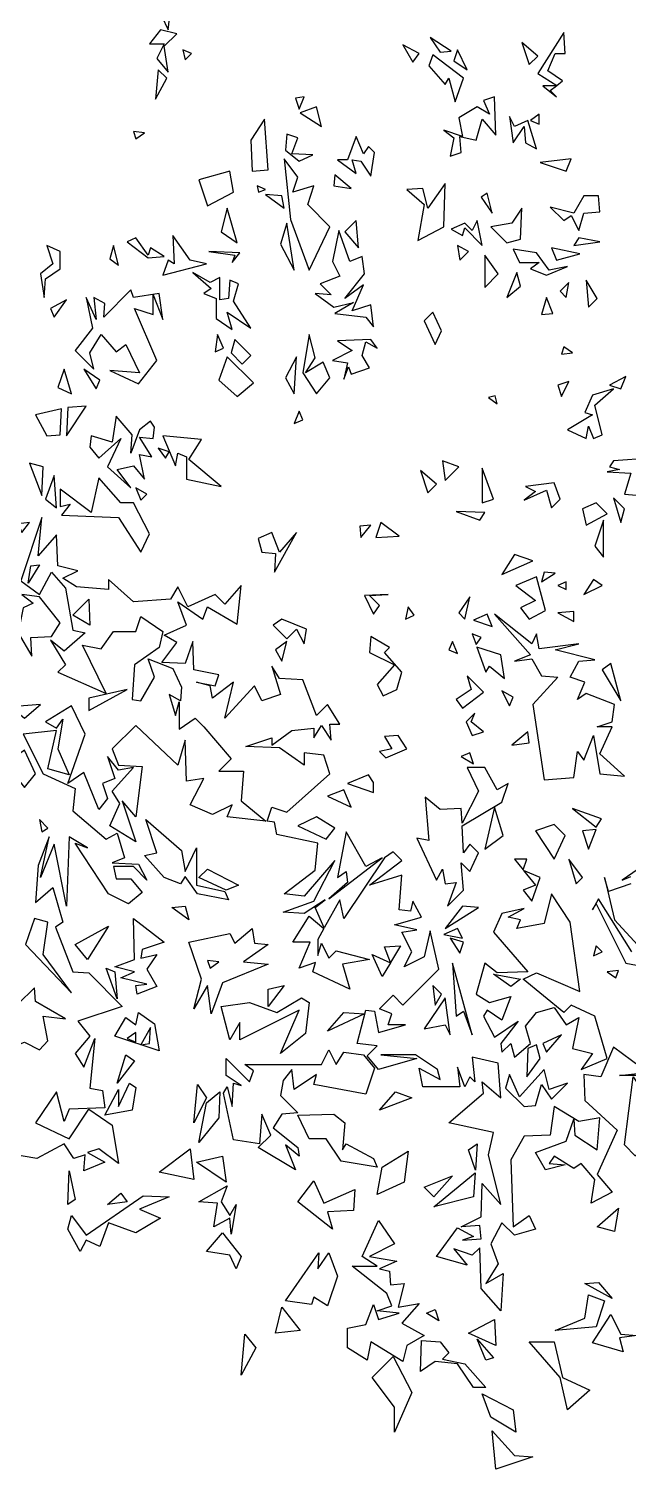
# Model space of a CAD drawing. Header units: millimetres. Extents: x -1920 to 1916, y -1858 to 1858.
# Drawn here: x 137 to 591, y -1858 to -766 of the extents above; entities that cross this region are included whole.
import ezdxf

# ---------------------------------------------------------------- set-up
doc = ezdxf.new("R2010")
doc.units = ezdxf.units.MM
doc.layers.add('ALMOND-DRAW-PROFILE', color=7, linetype='Continuous', lineweight=25)

msp = doc.modelspace()

# ---------------------------------------------------------------- linework, layer by layer
at = {"layer": 'ALMOND-DRAW-PROFILE'}
for points in [[(242.2, -766.7), (244.1, -751.7), (237.5, -756.4)], [(242.2, -798.7), (239.4, -778.9), (248.8, -769.6), (236.5, -766.7), (228.1, -777.1), (239.4, -777.1), (233.7, -788.3)], [(448.7, -783.6), (457.1, -782.7), (441.2, -772.4)], [(537.3, -808.7), (541.6, -805.2), (530.4, -797.7), (536, -784.6), (543.5, -784.6), (542.6, -768.6), (522.8, -799.6)], [(255.3, -789.3), (260, -784.6), (253.4, -781.8)], [(428, -791.1), (432.7, -784.6), (420.5, -778)], [(460, -821.2), (466.5, -803.3), (443.1, -785.5), (440.2, -794), (452.4, -808), (455.3, -803.3)], [(469.3, -796.8), (461.8, -781.8), (459, -790.2)], [(516.3, -793), (522.8, -786.5), (510.6, -776.1)], [(232.8, -819.3), (241.2, -803.3), (234.7, -796.8)], [(341.7, -826.8), (345.4, -817.4), (338.9, -818.4)], [(456.2, -862.5), (464.7, -859.7), (463.7, -847.5), (475.9, -850.3), (480.6, -834.3), (490.9, -846.5), (490, -817.4), (481.5, -820.2), (486.2, -830.6), (476.9, -824.9), (462.8, -833.4), (465.6, -847.5), (451.5, -842.8), (459, -848.4)], [(536.9, -809), (526.6, -809), (536.9, -817.4), (532.2, -812.7)], [(358.6, -840), (354.8, -824.9), (342.6, -829.6)], [(306, -873.8), (318.2, -872.8), (315.4, -834.3), (305.1, -850.3)], [(521.9, -856.9), (515.3, -835.3), (505, -840), (501.3, -832.4), (504.1, -852.2), (512.5, -840), (513.5, -852.2)], [(523.8, -838.1), (523.8, -830.6), (517.2, -835.3)], [(217.8, -849.3), (224.3, -844.7), (215.9, -843.7)], [(341.7, -866.2), (352, -861.5), (336.1, -860.6), (340.7, -848.4), (332.3, -845.6), (331.4, -857.8)], [(396.1, -877.5), (398.9, -859.7), (394.2, -855), (390.5, -860.6), (384.9, -847.5), (378.3, -865.3), (370.8, -865.3), (384.9, -875.6), (382, -865.3), (388.6, -866.2)], [(272.2, -900), (291.9, -889.7), (289.1, -873.8), (265.6, -880.3)], [(349.2, -948.8), (365.1, -916), (348.3, -899.1), (352.9, -885), (337, -889.7), (340.7, -878.4), (330.4, -864.4), (335.1, -910.4)], [(544.4, -873.8), (548.2, -864.4), (524.7, -867.2)], [(310.8, -889.7), (316.3, -887.8), (309.8, -885)], [(381.1, -886.9), (368.9, -876.6), (368, -885)], [(431.8, -926.3), (451.5, -916), (452.4, -883.1), (439.3, -901.9), (435.6, -886.9), (423.3, -887.8), (436.5, -899.1)], [(330.4, -901.9), (328.5, -892.5), (316.3, -891.6)], [(488.1, -905.7), (484.4, -890.6), (479.7, -893.5)], [(553.8, -918.8), (557.6, -905.7), (569.8, -904.7), (568.8, -892.5), (557.6, -892.5), (550.1, -905.7), (532.2, -901), (542.6, -911.3), (548.2, -907.5)], [(294.7, -928.2), (287.2, -901.9), (282.5, -919.7)], [(499.4, -928.2), (509.7, -925.4), (510.6, -901.9), (503.1, -913.2), (487.2, -916)], [(337.9, -948.8), (332.3, -913.2), (327.6, -929.1)], [(386.7, -931.9), (384.9, -911.3), (376.4, -919.7)], [(480.6, -930.1), (476.9, -911.3), (473.1, -918.8), (467.5, -913.2), (457.1, -917.9), (465.6, -922.6), (467.5, -916.9)], [(227.2, -939.5), (239.4, -938.5), (229, -931.9), (227.2, -937.6), (217.8, -924.4), (211.2, -927.3)], [(238.4, -952.6), (271.3, -944.2), (259.1, -941.3), (245.9, -922.6), (246.9, -944.2), (242.2, -941.3)], [(398, -992), (396.1, -975.1), (382, -979.8), (390.5, -960.1), (376.4, -970.4), (391.4, -951.7), (389.6, -938.5), (380.2, -942.3), (371.7, -918.8), (367, -942.3), (372.7, -953.5), (357.6, -959.2), (366.1, -967.6), (353.9, -966.7), (368, -977), (383, -973.3), (368.9, -981.7), (392.4, -984.5)], [(550.1, -930.1), (569.8, -927.3), (553.8, -924.4)], [(148.3, -969.5), (149.3, -955.4), (160.5, -947.9), (160.5, -934.8), (150.2, -930.1), (154.9, -944.2), (145.5, -951.7)], [(204.6, -945.1), (200.9, -930.1), (198.1, -940.4)], [(291, -943.2), (296.6, -935.7), (273.2, -934.8), (292.9, -937.6)], [(463.7, -941.3), (470.3, -934.8), (461.8, -930.1)], [(482.5, -962), (492.8, -951.7), (482.5, -937.6)], [(529.4, -952.6), (545.4, -946), (531.3, -948.8), (521.9, -935.7), (504.1, -932.9), (508.8, -943.2), (523.8, -943.2), (517.2, -947.9)], [(536.9, -941.3), (554.8, -936.6), (533.2, -931.9)], [(291, -993.9), (287.2, -980.8), (305.1, -993), (291.9, -972.3), (295.7, -959.2), (289.1, -956.4), (288.2, -970.4), (281.6, -971.4), (281.6, -954.5), (274.1, -958.2), (261, -950.7), (275, -962.9), (269.4, -966.7), (278.8, -970.4), (278.8, -985.5)], [(499.4, -969.5), (509.7, -961), (506.9, -950.7)], [(544.4, -969.5), (546.3, -958.2), (539.7, -964.8)], [(561.3, -977), (567.9, -970.4), (559.5, -956.4)], [(155.8, -984.5), (165.2, -971.4), (153, -977.9)], [(219.7, -1035.2), (233.7, -1017.4), (216.8, -977.9), (230.9, -982.6), (230.9, -967.6), (238.4, -986.4), (235.6, -966.7), (215.9, -969.5), (214, -963.9), (193.4, -984.5), (194.3, -974.2), (185.9, -969.5), (187.7, -986.4), (180.2, -969.5), (184.9, -993), (171.8, -1009.9), (185.9, -1023.9), (183, -1011.7), (191.5, -997.7), (202.8, -1010.8), (210.3, -1005.2), (220.6, -1026.8), (198.1, -1024.9)], [(525.7, -982.6), (534.1, -981.7), (529.4, -969.5)], [(444.9, -1005.2), (449.6, -994.8), (443.1, -980.8), (436.5, -987.3)], [(277.9, -1010.8), (284.4, -1008), (279.7, -997.7)], [(298.5, -1020.2), (305.1, -1013.6), (292.9, -1001.4), (290.1, -1011.7)], [(354.8, -1042.7), (365.1, -1030.5), (360, -1018.6), (346.4, -1026.8), (353.9, -1015.5), (349.2, -997.7), (344.5, -1026.8)], [(375.5, -1031.5), (379.2, -1022.1), (381.1, -1027.7), (395.2, -1023), (389.6, -1013.6), (392.4, -1003.3), (400.8, -1008), (396.1, -1001.4), (370.8, -1002.4), (382, -1009.9), (367, -1017.4), (378.3, -1019.2)], [(294.7, -1044.6), (307, -1034.3), (287.2, -1014.6), (280.7, -1032.4)], [(337.9, -1042.7), (339.8, -1014.6), (331.4, -1030.5)], [(540.7, -1012.7), (549.1, -1011.7), (542.6, -1007)], [(169, -1042.7), (163.3, -1023.9), (158.6, -1038)], [(187.7, -1039), (190.6, -1032.4), (178.4, -1023.9)], [(540.7, -1044.6), (546.3, -1033.3), (537.9, -1036.1)], [(585.7, -1039), (589.5, -1029.6), (577.3, -1036.1)], [(490.4, -1044.3), (485.3, -1045.5), (491.9, -1050.2)], [(545.4, -1069.9), (559.5, -1076.5), (561.3, -1067.1), (565.1, -1076.5), (571.7, -1073.7), (566, -1051.2), (580.1, -1039), (564.2, -1043.7), (558.5, -1056.8), (564.2, -1058.7)], [(150.2, -1074.6), (160.5, -1073.7), (161.5, -1054), (141.7, -1058.7)], [(165.2, -1074.6), (180.2, -1052.1), (166.1, -1053)], [(214, -1114.1), (203.7, -1100), (215.9, -1097.2), (224.3, -1107.5), (220.6, -1088.7), (230, -1090.6), (220.6, -1075.6), (230.9, -1076.5), (231.9, -1068.1), (229, -1063.4), (220.6, -1069.9), (214, -1087.8), (215, -1073.7), (202.8, -1059.6), (199.9, -1079.3), (184, -1074.6), (183, -1083.1), (189.6, -1091.5), (206.5, -1076.5), (196.2, -1098.1)], [(337.9, -1065.2), (344.5, -1062.4), (341.7, -1055.9)], [(256.3, -1107.5), (282.5, -1113.1), (258.1, -1092.5), (267.5, -1077.4), (238.4, -1074.6), (247.8, -1097.2), (249.7, -1087.8), (256.3, -1090.6)], [(602.6, -1129.1), (618.6, -1113.1), (614.8, -1083.1), (606.4, -1080.3), (608.3, -1091.5), (580.1, -1093.4), (577.3, -1098.1), (584.8, -1100), (575.4, -1101.9), (593.3, -1102.8), (588.6, -1118.7), (600.8, -1119.7)], [(240.3, -1091.5), (243.1, -1086.8), (234.7, -1084)], [(146.4, -1119.7), (147.4, -1098.1), (137, -1095.3)], [(439.3, -1117.8), (445.9, -1111.2), (433.7, -1100.9)], [(452.4, -1108.4), (462.8, -1098.1), (450.6, -1093.4)], [(480.6, -1125.3), (489.1, -1122.5), (480.6, -1099)], [(157.7, -1129.1), (155.8, -1104.7), (149.3, -1122.5)], [(221.5, -1162.9), (228.1, -1148.8), (215.9, -1125.3), (206.5, -1125.3), (189.6, -1106.5), (184, -1132.8), (160.5, -1115), (160.5, -1128.1), (168, -1126.3), (161.5, -1134.7), (204.6, -1136.6)], [(221.5, -1123.4), (226.2, -1118.7), (217.8, -1114.1)], [(533.2, -1129.1), (539.7, -1122.5), (535.1, -1110.3), (513.5, -1113.1), (521, -1116.9), (512.5, -1123.4), (529.4, -1115.9)], [(559.5, -1142.2), (575.4, -1133.8), (567, -1125.3), (556.6, -1130)], [(585.7, -1140.3), (588.6, -1130), (580.1, -1121.6)], [(478.7, -1138.5), (482.5, -1132.8), (460.9, -1131.9)], [(131.4, -1147.8), (137, -1140.3), (128.6, -1141.3)], [(388.6, -1151.6), (396.1, -1142.2), (387.7, -1143.2)], [(399.9, -1151.6), (417.7, -1150.7), (403.6, -1140.3)], [(572.6, -1166.6), (572.6, -1138.5), (566, -1158.2)], [(322.9, -1177.9), (339.8, -1147.8), (326.7, -1162.9), (321, -1147.8), (310.7, -1152.5), (313.5, -1162.9), (323.8, -1163.8)], [(495.6, -1179.8), (519.1, -1169.4), (505, -1164.7)], [(136.1, -1186.3), (138, -1173.2), (144.6, -1172.3)], [(525.7, -1185.4), (536, -1178.8), (527.5, -1177.9)], [(516.3, -1213.6), (528.5, -1207), (521.9, -1181.6), (506, -1188.2), (521, -1199.5), (509.7, -1205.1)], [(544.4, -1191), (544.4, -1185.4), (537.9, -1188.2)], [(557.6, -1194.8), (571.7, -1188.2), (565.1, -1183.5)], [(138.9, -1241.7), (138, -1227.6), (153.9, -1226.7), (160.5, -1216.4), (144.6, -1196.7), (131.4, -1194.8), (139.9, -1201.4), (132.4, -1205.1), (128.6, -1223.9)], [(183, -1218.2), (169.9, -1210.7), (182.1, -1198.5)], [(398, -1209.8), (402.7, -1203.2), (395.2, -1195.7), (409.3, -1194.8), (391.4, -1195.7)], [(467.5, -1213.6), (471.2, -1196.7), (462.8, -1208.9)], [(422.4, -1213.6), (429, -1210.7), (424.3, -1204.2)], [(488.1, -1219.2), (484.4, -1209.8), (474, -1214.5)], [(527.5, -1335.6), (550.1, -1333.7), (552.9, -1314), (557.6, -1320.6), (565.1, -1301.8), (569.8, -1330.9), (588.6, -1332.8), (569.8, -1315.9), (579.2, -1295.2), (567.9, -1295.2), (579.2, -1291.5), (581, -1278.3), (559.5, -1269.9), (552.9, -1274.6), (558.5, -1261.4), (547.3, -1257.7), (553.8, -1245.5), (566, -1244.5), (536, -1237), (553.8, -1232.3), (523.8, -1236.1), (521.9, -1224.8), (518.2, -1232.3), (490, -1209.8), (517.2, -1240.8), (505, -1245.5), (518.2, -1243.6), (525.7, -1256.7), (537.9, -1257.7), (519.1, -1278.3)], [(550.1, -1215.4), (550.1, -1207.9), (537.9, -1208.9)], [(345.4, -1232.3), (347.3, -1221.1), (328.5, -1213.6), (322, -1218.2), (332.3, -1228.6), (339.8, -1221.1)], [(328.5, -1245.5), (332.3, -1230.5), (323.8, -1237)], [(405.5, -1271.8), (415.8, -1267.1), (419.6, -1253.9), (406.5, -1238.9), (410.2, -1235.1), (396.1, -1226.7), (395.2, -1238.9), (414, -1248.3), (400.8, -1263.3)], [(461.8, -1239.8), (458.1, -1230.5), (455.3, -1237)], [(475.9, -1232.8), (479.7, -1227.6), (473.1, -1224.8)], [(476.6, -1234.8), (483.4, -1253.9), (486.2, -1249.2), (497.5, -1258.6), (494.7, -1240.8)], [(585.7, -1275.5), (578.2, -1247.3), (571.7, -1252)], [(182.1, -1283), (211.2, -1267.1), (182.1, -1273.6)], [(465.6, -1281.1), (481.5, -1268.9), (469.3, -1256.7), (472.2, -1267.1), (460.9, -1274.6)], [(133.3, -1288.7), (145.5, -1278.3), (123, -1280.2)], [(501.3, -1279.3), (504.1, -1272.7), (495.6, -1268)], [(473.1, -1301.8), (481.5, -1299), (472.2, -1291.5), (475, -1284.9), (468.4, -1291.5)], [(503.1, -1309.3), (516.3, -1307.4), (515.3, -1299)], [(407.4, -1318.7), (423.3, -1312.1), (416.8, -1301.8), (406.5, -1302.7), (412.1, -1312.1), (402.7, -1314)], [(133.3, -1341.2), (141.7, -1330.9), (133.3, -1313.1), (119.2, -1323.4)], [(464.7, -1317.8), (474, -1323.4), (471.2, -1314.9)], [(398, -1345), (398, -1337.5), (394.2, -1331.8), (378.3, -1338.4)], [(454.3, -1431.3), (466.5, -1419.1), (464.7, -1398.5), (471.2, -1405), (477.8, -1391), (471.2, -1384.4), (466.5, -1391), (465.4, -1370.3), (495.6, -1352.5), (500.3, -1338.4), (491.9, -1343.1), (482.5, -1326.2), (469.3, -1326.2), (477.8, -1344), (465.3, -1368.3), (464.7, -1357.2), (448.7, -1358.1), (437.4, -1348.7), (440.2, -1381.6), (430.9, -1379.7), (445.9, -1411.6), (450.6, -1403.2), (452.4, -1414.4), (460.9, -1413.5)], [(381.1, -1356.2), (375.5, -1343.1), (363.3, -1347.8)], [(146.4, -1375), (151.1, -1372.2), (144.6, -1365.6)], [(288.2, -1426.6), (264.7, -1421.9), (255.3, -1408.8), (251.6, -1414.4), (239.4, -1409.7), (224.3, -1392.8), (233.7, -1391), (225.3, -1365.6), (252.5, -1389.1), (255.3, -1405), (263.8, -1387.2), (263.8, -1415.4), (285.4, -1420.1)], [(362.3, -1380.6), (368.9, -1372.2), (354.8, -1363.7), (340.7, -1370.3)], [(482.5, -1388.2), (496.6, -1377.8), (490, -1356.2)], [(567, -1371.3), (571.1, -1365.1), (549.1, -1357.2)], [(364.2, -1425.7), (404.6, -1394.7), (392.4, -1401.3), (377.4, -1375), (370.8, -1409.7), (377.4, -1405), (378.3, -1413.5)], [(535.1, -1395.7), (543.5, -1377.8), (535.1, -1369.4), (521, -1374.1)], [(561.3, -1388.2), (567, -1373.1), (556.6, -1374.1)], [(511.7, -1403.9), (514.4, -1395.7), (505, -1395.7)], [(551.9, -1414.4), (556.6, -1409.7), (546.3, -1395.7)], [(286.3, -1419.1), (265.6, -1409.7), (272.2, -1403.2), (295.7, -1415.4)], [(512, -1404.3), (521, -1415.4), (511.6, -1419.1), (518.2, -1427.6), (524.7, -1409.7)], [(258.1, -1441.7), (245, -1432.3), (255.3, -1431.3)], [(452.4, -1448.2), (477.8, -1432.3), (465.6, -1431.3)], [(555.7, -1555.2), (575.4, -1546.8), (566, -1514.9), (548.2, -1506.4), (542.6, -1512.1), (511.6, -1486.7), (521.9, -1482), (554.8, -1496.1), (547.3, -1443.5), (533.2, -1421.9), (527.5, -1444.5), (506.9, -1448.2), (509.7, -1441.7), (500.3, -1439.8), (512.5, -1433.2), (495.6, -1437), (489.1, -1451), (515.3, -1481.1), (491.9, -1482), (482.5, -1474.5), (475.9, -1498), (486.2, -1504.5), (502.2, -1499.9), (495.6, -1517.7), (484.4, -1510.2), (481.5, -1514.9), (490, -1530.8), (507.8, -1518.6), (494.7, -1535.5), (495.6, -1542.1), (502.2, -1535.5), (505, -1545.9), (517.2, -1535.5), (513.5, -1522.4), (521.9, -1512.1), (535.1, -1508.3), (544.4, -1521.4), (553.8, -1515.8), (549.1, -1539.3), (564.2, -1543)], [(169, -1497), (147.4, -1467.9), (151.1, -1443.5), (140.8, -1440.7), (134.2, -1460.4)], [(218.7, -1498), (217.8, -1491.4), (226.2, -1490.5), (206.5, -1485.8), (216.8, -1481.1), (201.8, -1477.3), (216.8, -1471.7), (215.9, -1440.7), (239.4, -1458.6), (222.5, -1464.2), (221.5, -1470.8), (233.7, -1467.9), (226.2, -1479.2), (233.7, -1492.3)], [(360.4, -1448.4), (355.8, -1456.7), (355.8, -1468.7), (358.6, -1459.5), (364.2, -1470.8), (369.8, -1465.1), (395.2, -1471.7), (374.5, -1475.4), (380.2, -1494.2), (352, -1481.1), (354.1, -1474.1), (341.7, -1478.3), (350.1, -1458.6), (337, -1458.6), (349.2, -1438.8)], [(181.2, -1471.7), (171.8, -1460.4), (197.1, -1446.4)], [(275, -1513), (272.2, -1491.4), (261.9, -1509.2), (267.5, -1486.7), (258.1, -1458.6), (289.1, -1452), (292.9, -1459.5), (306, -1448.2), (307.9, -1459.5), (318.2, -1460.4), (299.4, -1473.6), (318.2, -1475.4), (283.5, -1489.5)], [(465.6, -1455.7), (461.8, -1448.2), (451.5, -1452.9)], [(411, -1474.1), (406.5, -1462.3), (418.7, -1461.4)], [(463.7, -1467), (466.5, -1458.6), (456.2, -1455.7)], [(565.1, -1468.9), (571.7, -1466.1), (567, -1461.4)], [(274.1, -1478.3), (280.7, -1473.6), (272.2, -1472.6)], [(404.6, -1484.8), (397.1, -1467.9), (410.9, -1474.4)], [(473.1, -1529), (458.1, -1474.5), (460.9, -1514.9), (466.5, -1511.1)], [(203.7, -1501.7), (195.2, -1478.3), (201.8, -1481.1)], [(502.2, -1492.3), (489.1, -1483), (509.7, -1486.7)], [(582, -1485.8), (583.9, -1480.1), (575.4, -1481.1)], [(118.3, -1540.2), (133.3, -1534.6), (144.6, -1540.2), (151.1, -1533.6), (147.4, -1514.9), (164.3, -1516.8), (141.7, -1503.6), (140.8, -1493.3), (128.6, -1505.5), (128.6, -1522.4), (117.3, -1524.3)], [(318.2, -1507.4), (318.2, -1494.2), (330.4, -1491.4)], [(444.9, -1506.4), (449.6, -1498), (443.1, -1491.4)], [(327.6, -1543), (341.7, -1510.2), (296.6, -1532.7), (296.6, -1519.6), (289.1, -1532.7), (282.5, -1507.4), (304.1, -1504.5), (324.8, -1512.1), (343.6, -1500.8), (349.2, -1504.5), (346.4, -1528)], [(456.2, -1529), (452.4, -1500.8), (436.5, -1524.3), (452.4, -1521.4)], [(235.6, -1541.2), (201.8, -1529.9), (210.3, -1515.8), (217.8, -1521.4), (219.7, -1512.1), (231.9, -1520.5)], [(363.3, -1526.1), (375.5, -1512.1), (391.4, -1513)], [(217.8, -1534.6), (217.8, -1527.1), (211.2, -1531.8)], [(221.5, -1536.5), (228.1, -1535.5), (229, -1523.3)], [(529.4, -1542.1), (540.7, -1529), (526.6, -1535.5)], [(338.9, -1631.3), (310.7, -1614.4), (320.1, -1605), (313.5, -1589), (311.6, -1611.6), (291.9, -1608.7), (284.4, -1573.1), (287.2, -1568.4), (291, -1583.4), (291.9, -1565.6), (297.6, -1567.4), (286.3, -1559.9), (286.3, -1546.8), (304.1, -1564.6), (307, -1556.2), (300.4, -1551.5), (358.6, -1551.5), (364.2, -1540.2), (369.8, -1551.5), (375.5, -1542.1), (390.5, -1544), (398.9, -1554.3), (392.4, -1574), (352.9, -1566.5), (354.8, -1559), (337.9, -1570.3), (336.1, -1555.2), (329.5, -1563.7), (327.6, -1575), (340.7, -1588.1), (328.5, -1589), (322, -1599.4), (340.7, -1614.4), (341.7, -1620.9), (331.4, -1612.5)], [(514.4, -1560.9), (524.7, -1546.8), (521.9, -1536.5), (515.3, -1539.3)], [(203.7, -1565.6), (210.3, -1544), (216.8, -1548.7)], [(512.5, -1583.4), (521, -1582.5), (525.7, -1566.5), (533.2, -1577.8), (545.4, -1565.6), (531.3, -1570.3), (527.5, -1555.2), (508.8, -1575.9), (501.3, -1559), (498.4, -1569.3)], [(611.1, -1625.6), (608.3, -1598.4), (597, -1620.9), (588.6, -1612.5), (595.1, -1560.9), (616.7, -1593.7)], [(215, -1586.2), (194.3, -1590), (204.6, -1570.3), (204.6, -1583.4), (213.1, -1565.6), (217.9, -1568.8)], [(261.9, -1595.6), (264.7, -1566.5), (271.3, -1576.8)], [(265.6, -1610.6), (271.3, -1580.6), (281.6, -1572.1), (280.7, -1591.8)], [(402.7, -1586.2), (414.9, -1572.1), (427.1, -1576.8)], [(400.8, -1629.4), (373.6, -1624.7), (362.3, -1607.8), (349.2, -1607.8), (340.7, -1590), (368, -1589), (376.4, -1595.6), (374.5, -1616.3), (377.4, -1611.6), (398, -1622.8)], [(261.9, -1638.8), (235.6, -1633.1), (259.1, -1615.3)], [(475.4, -1631.7), (470.3, -1616.3), (476.9, -1611.6)], [(286.3, -1640.7), (263.8, -1625.6), (283.5, -1620.9)], [(400.8, -1650), (404.6, -1629.4), (424.3, -1617.2), (421.5, -1640.7)], [(166.1, -1657.6), (167.1, -1632.2), (171.8, -1653.8)], [(444, -1651.9), (436.5, -1644.4), (458.1, -1636)], [(474, -1651.9), (444, -1659.4), (475.3, -1633.6)], [(196.2, -1657.6), (206.5, -1649.1), (211.2, -1655.7)], [(290.1, -1680.1), (289.1, -1667.9), (276.9, -1674.5), (279.7, -1656.6), (265.6, -1655.7), (287.2, -1643.5), (282.5, -1655.7), (289.1, -1666), (293.8, -1657.6)], [(367, -1676.3), (340.7, -1655.7), (352.9, -1639.7), (360.5, -1656.6), (383.9, -1646.3), (383, -1662.2), (363.3, -1663.2)], [(175.5, -1693.2), (166.1, -1676.3), (169, -1666), (180.2, -1681), (223.4, -1651), (243.1, -1651.9), (220.6, -1661.3), (236.5, -1667.9), (217.8, -1679.1), (197.1, -1671.6), (190.6, -1689.5), (180.2, -1684.8)], [(581, -1678.2), (567.9, -1674.5), (583.9, -1660.4)], [(393.3, -1775.8), (378.3, -1766.4), (378.3, -1751.4), (392.4, -1748.6), (398, -1733.6), (401.8, -1744.9), (417.7, -1740.2), (400.8, -1738.3), (412.1, -1734.5), (408.3, -1725.1), (382, -1704.5), (400.8, -1704.5), (389.6, -1697), (401.8, -1669.8), (414, -1687.6), (395.2, -1697), (415.8, -1700.7), (402.7, -1706.4), (410.2, -1708.2), (411.1, -1718.6), (421.5, -1717.6), (416.8, -1735.5), (432.7, -1732.7), (419.6, -1747.7), (436.5, -1757.1), (423.3, -1764.6), (420.5, -1776.8), (396.1, -1761.7)], [(293.8, -1706.4), (289.1, -1696), (271.3, -1693.2), (283.5, -1679.1), (297.6, -1697)], [(363.3, -1734.5), (352.9, -1728), (351.1, -1733.6), (331.4, -1730.8), (356.7, -1694.2), (355.8, -1706.4), (364.2, -1694.2), (370.8, -1712)], [(536, -1753.3), (558.5, -1743.9), (561.3, -1726.1), (573.5, -1730.8), (567, -1750.5)], [(579.2, -1728.9), (558.5, -1717.6), (568.8, -1716.7)], [(323.8, -1755.2), (328.5, -1735.5), (342.6, -1753.3)], [(447.8, -1745.8), (438.4, -1740.2), (444.9, -1737.3)], [(490.9, -1764.6), (470.3, -1755.2), (490, -1744.9)], [(587.6, -1769.3), (564.2, -1762.7), (578.2, -1741.1), (585.7, -1756.1), (597.9, -1757.1), (584.8, -1758.9)], [(297.6, -1787.1), (300.4, -1756.1), (308.8, -1766.4)], [(474, -1796.5), (461.8, -1778.6), (444.9, -1776.8), (433.7, -1784.3), (434.6, -1760.8), (448.7, -1761.7), (455.3, -1770.2), (450.6, -1774.9), (467.5, -1778.6), (483.4, -1796.5)], [(483.4, -1775.8), (476.9, -1759.9), (489.1, -1774)], [(545.4, -1813.4), (539.7, -1789), (516.3, -1761.7), (535.1, -1761.7), (541.6, -1789), (562.3, -1798.4)], [(414, -1830.3), (414, -1811.5), (397.1, -1789), (413, -1773), (427.1, -1800.2)], [(506, -1830.3), (487.2, -1819), (480.6, -1801.2), (504.1, -1813.4)], [(490.9, -1858.4), (488.1, -1829.3), (505, -1848.1), (519.1, -1849)]]:
    msp.add_lwpolyline(points, close=True, dxfattribs=at)
for points in [[(600.8, -1553.4), (580.1, -1538.3), (570.7, -1560.9), (557.6, -1559), (558.5, -1578.7), (582.9, -1601.2), (567.9, -1635), (579.2, -1648.2), (563.2, -1656.6), (566, -1638.8), (555.7, -1626.6), (550.1, -1630.3), (535.1, -1620.9), (531.3, -1626.6), (543.5, -1627.5), (528.5, -1631.3), (521, -1618.1), (544.4, -1609.7), (550.1, -1592.8), (551, -1605), (567.9, -1616.3), (569.8, -1591.8), (553.8, -1594.7), (535.1, -1583.4), (532.2, -1605), (512.5, -1605.9), (502.2, -1623.8), (504.1, -1674.5), (516.3, -1666), (521, -1676.3), (505, -1681), (495.6, -1671.6), (487.2, -1687.6), (492.8, -1702.6), (483.4, -1717.6), (496.6, -1710.1), (494.7, -1738.3), (479.7, -1721.4), (478.7, -1690.4), (473.1, -1696), (459, -1691.3), (469.3, -1703.6), (445.9, -1697), (461.8, -1675.4), (474, -1682), (465.6, -1684.8), (479.7, -1683.8), (478.7, -1673.5), (464.7, -1674.5), (479.7, -1666.9), (480.6, -1641.6), (494.7, -1657.6), (485.3, -1620), (489.1, -1603.1), (455.3, -1595.6), (481.5, -1573.1), (480.6, -1564.6), (494.7, -1576.8), (492.8, -1550.5), (473.1, -1545.9), (475, -1564.6), (471.2, -1560.9), (467.5, -1568.4), (461.8, -1553.4), (463.7, -1568.4), (435.6, -1568.4), (432.7, -1554.3), (448.7, -1562.7), (446.8, -1555.2), (429.9, -1544), (403.6, -1544), (430.9, -1546.8), (401.8, -1555.2), (393.3, -1544.9), (400.8, -1537.4), (385.8, -1535.5), (392.4, -1510.2), (398.9, -1511.1), (401.8, -1527.1), (422.4, -1521.4), (409.3, -1521.4), (412.1, -1513), (402.7, -1509.2), (413, -1498.9), (420.5, -1506.4), (447.8, -1479.2), (441.2, -1450.1), (436.5, -1469.8), (421.5, -1477.3), (427.1, -1466.1), (419.6, -1451), (430.9, -1449.2), (414, -1445.4), (434.6, -1439.8), (428, -1427.6), (426.2, -1435.1), (417.7, -1434.1), (419.6, -1407.9), (395.2, -1415.4), (419.6, -1396.6), (413, -1390), (406.5, -1394.7), (375.5, -1440.7), (372.7, -1426.6), (360.8, -1447.8), (353.9, -1432.3), (361.4, -1426.6), (345.4, -1437), (329.5, -1436), (352.9, -1427.6), (368.9, -1396.6), (345.4, -1423.8), (330.4, -1421.9), (353.9, -1404.1), (355.8, -1383.5), (324.8, -1376.9), (322.9, -1367.5), (317.5, -1366.9), (321, -1356.2), (332.3, -1360), (365.1, -1330.9), (360.5, -1316.8), (345.4, -1314.9), (345.4, -1324.3), (326.7, -1311.2), (301.3, -1310.2), (321, -1303.7), (321, -1309.3), (336.1, -1298), (352.9, -1296.2), (352.9, -1303.7), (358.6, -1294.3), (366.1, -1305.5), (365.1, -1293.3), (372.7, -1293.3), (363.3, -1278.3), (354.8, -1286.8), (344.5, -1259.6), (326.7, -1258.6), (321, -1249.2), (327.6, -1270.8), (313.5, -1275.5), (307.9, -1264.2), (285.4, -1288.7), (291.9, -1261.4), (276, -1273.6), (274.1, -1264.2), (263.8, -1261.4), (277.9, -1264.2), (280.7, -1255.8), (261.9, -1252), (261, -1230.5), (255.3, -1247.3), (237.5, -1246.4), (248.8, -1231.4), (239.4, -1225.8), (256.3, -1218.2), (249.7, -1200.4), (268.5, -1213.6), (272.2, -1204.2), (294.7, -1217.3), (297.6, -1188.2), (285.4, -1202.3), (277.9, -1194.8), (257.2, -1204.2), (249.7, -1189.1), (244.1, -1198.5), (215.9, -1200.4), (197.1, -1183.5), (197.1, -1191), (172.7, -1189.1), (162.4, -1182.6), (173.7, -1176.9), (158.6, -1173.2), (157.7, -1149.7), (143.6, -1165.7), (146.4, -1136.6), (130.5, -1184.5), (144.6, -1194.8), (153.9, -1177.9), (164.3, -1190.1), (169.9, -1222), (179.3, -1223.9), (163.3, -1238), (153, -1229.5), (164.3, -1248.3), (158.6, -1253.9), (195.2, -1269.9), (177.4, -1233.3), (191.5, -1236.1), (200.9, -1222.9), (217.8, -1222.9), (221.5, -1211.7), (238.4, -1222.9), (235.6, -1235.1), (216.8, -1248.3), (215, -1274.6), (221.5, -1275.5), (231.9, -1257.7), (227.2, -1243.6), (245.9, -1251.1), (252.5, -1265.2), (251.6, -1275.5), (243.1, -1270.8), (247.8, -1286.8), (250.6, -1276.4), (250.6, -1297.1), (262.8, -1288.7), (269.4, -1295.2), (290.1, -1319.6), (280.7, -1329), (299.4, -1329), (297.6, -1351.5), (316.4, -1366.8), (287.2, -1363.7), (291, -1354.4), (276, -1361.9), (259.1, -1354.4), (269.4, -1334.6), (256.3, -1336.5), (255.3, -1305.5), (249.7, -1324.3), (217.8, -1294.3), (199.9, -1312.1), (204.6, -1324.3), (222.5, -1325.3), (217.8, -1363.7), (207.4, -1351.5), (217.8, -1382.5), (198.1, -1370.3), (205.6, -1353.4), (199.9, -1344), (215.9, -1326.2), (204.6, -1328.1), (196.2, -1317.8), (201.8, -1334.6), (192.4, -1338.4), (196.2, -1349.7), (189.6, -1358.1), (178.4, -1330), (166.1, -1338.4), (179.3, -1300.9), (169, -1279.3), (149.3, -1291.5), (157.7, -1296.2), (162.4, -1289.6), (158.6, -1312.1), (167.1, -1331.8), (151.1, -1327.1), (157.7, -1298), (132.4, -1300.9), (147.4, -1330.9), (171.8, -1342.2), (169.9, -1359.1), (195.2, -1380.6), (203.7, -1375.9), (209.3, -1394.7), (199.9, -1398.5), (219.7, -1399.4), (226.2, -1411.6), (215.9, -1401.3), (200.9, -1401.3), (202.8, -1410.7), (214, -1410.7), (222.5, -1421), (212.1, -1429.5), (197.1, -1421.9), (171.8, -1383.5), (181.2, -1387.2), (167.1, -1378.8), (165.2, -1431.3), (155.8, -1384.4), (145.5, -1409.7), (152.1, -1378.8), (143.6, -1400.4), (141.7, -1428.5), (154.9, -1417.3), (162.4, -1443.5), (156.8, -1447.3), (169.9, -1481.1), (182.1, -1482), (207.4, -1507.4), (173.7, -1518.6), (183, -1529.9), (171.8, -1543), (178.4, -1553.4), (186.8, -1531.8), (183, -1569.3), (192.4, -1571.2), (194.3, -1584.3), (167.1, -1585.3), (163.3, -1594.7), (157.7, -1572.1), (141.7, -1595.6), (167.1, -1607.8), (182.1, -1585.3), (199.9, -1597.5), (204.6, -1626.6), (189.6, -1615.3), (181.2, -1618.1), (194.3, -1625.6), (178.4, -1632.2), (179.3, -1620), (170.8, -1622.8), (163.3, -1611.6), (142.7, -1622.8), (122, -1619.1)], [(598.9, -1403.2), (586.7, -1411.6), (593.3, -1408.8)], [(593.3, -1414.4), (576.4, -1420.1), (573.5, -1409.7), (581, -1441.7), (601.7, -1464.2)], [(594.2, -1466.1), (568.8, -1425.7), (564.2, -1434.1), (567, -1429.5), (589.5, -1474.5), (628.9, -1482)], [(609.2, -1559.9), (584.8, -1559.9), (610.1, -1557.1)]]:
    msp.add_lwpolyline(points, dxfattribs=at)

doc.saveas('drawing.dxf')
